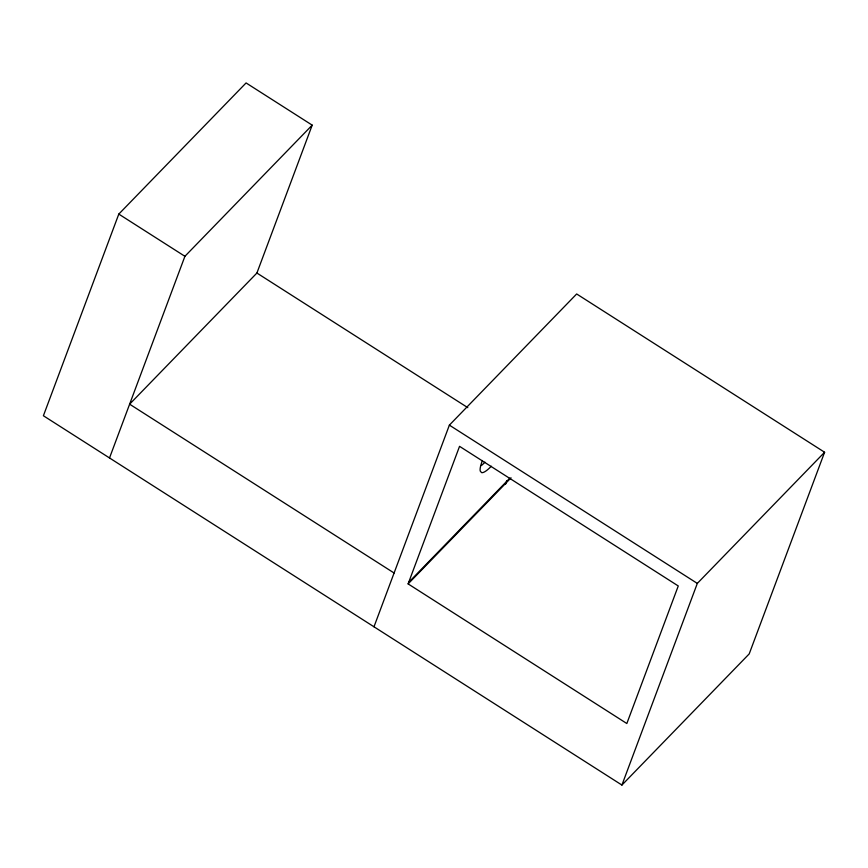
<?xml version="1.0" encoding="UTF-8"?>
<svg xmlns="http://www.w3.org/2000/svg" width="868" height="868" viewBox="0 0 868 868"><rect width="100%" height="100%" fill="white"/><g stroke="black" fill="none" stroke-linecap="round" stroke-linejoin="round"><path stroke-width="1.3" d="M394.094 573.01L129.625 404.184L256.906 273.029L312.198 125.144L246.078 82.937L118.797 214.092L43.4 415.75L621.922 785.063L749.203 653.908L824.6 452.25L576.667 293.97L449.374 425.136L373.989 626.783M109.52 457.957L184.917 256.299L312.198 125.144M408.112 583.893L459.552 446.336L678.266 585.965L626.837 723.521L408.112 583.893L511.046 477.834M505.48 484.377L506.879 480.622M621.922 785.063L697.319 583.404L824.6 452.25M408.698 582.341L509.798 478.159M256.906 273.029L467.798 407.656M118.797 214.092L184.917 256.299M449.374 425.136L697.319 583.404M484.962 462.177A35.1 7.345 -57.4 0 1 481.425 465.519M491.31 466.224A35.1 7.345 -57.4 0 1 481.566 472.604L480.264 471.096A35.1 7.345 -57.4 0 1 482.424 460.507"/></g></svg>
